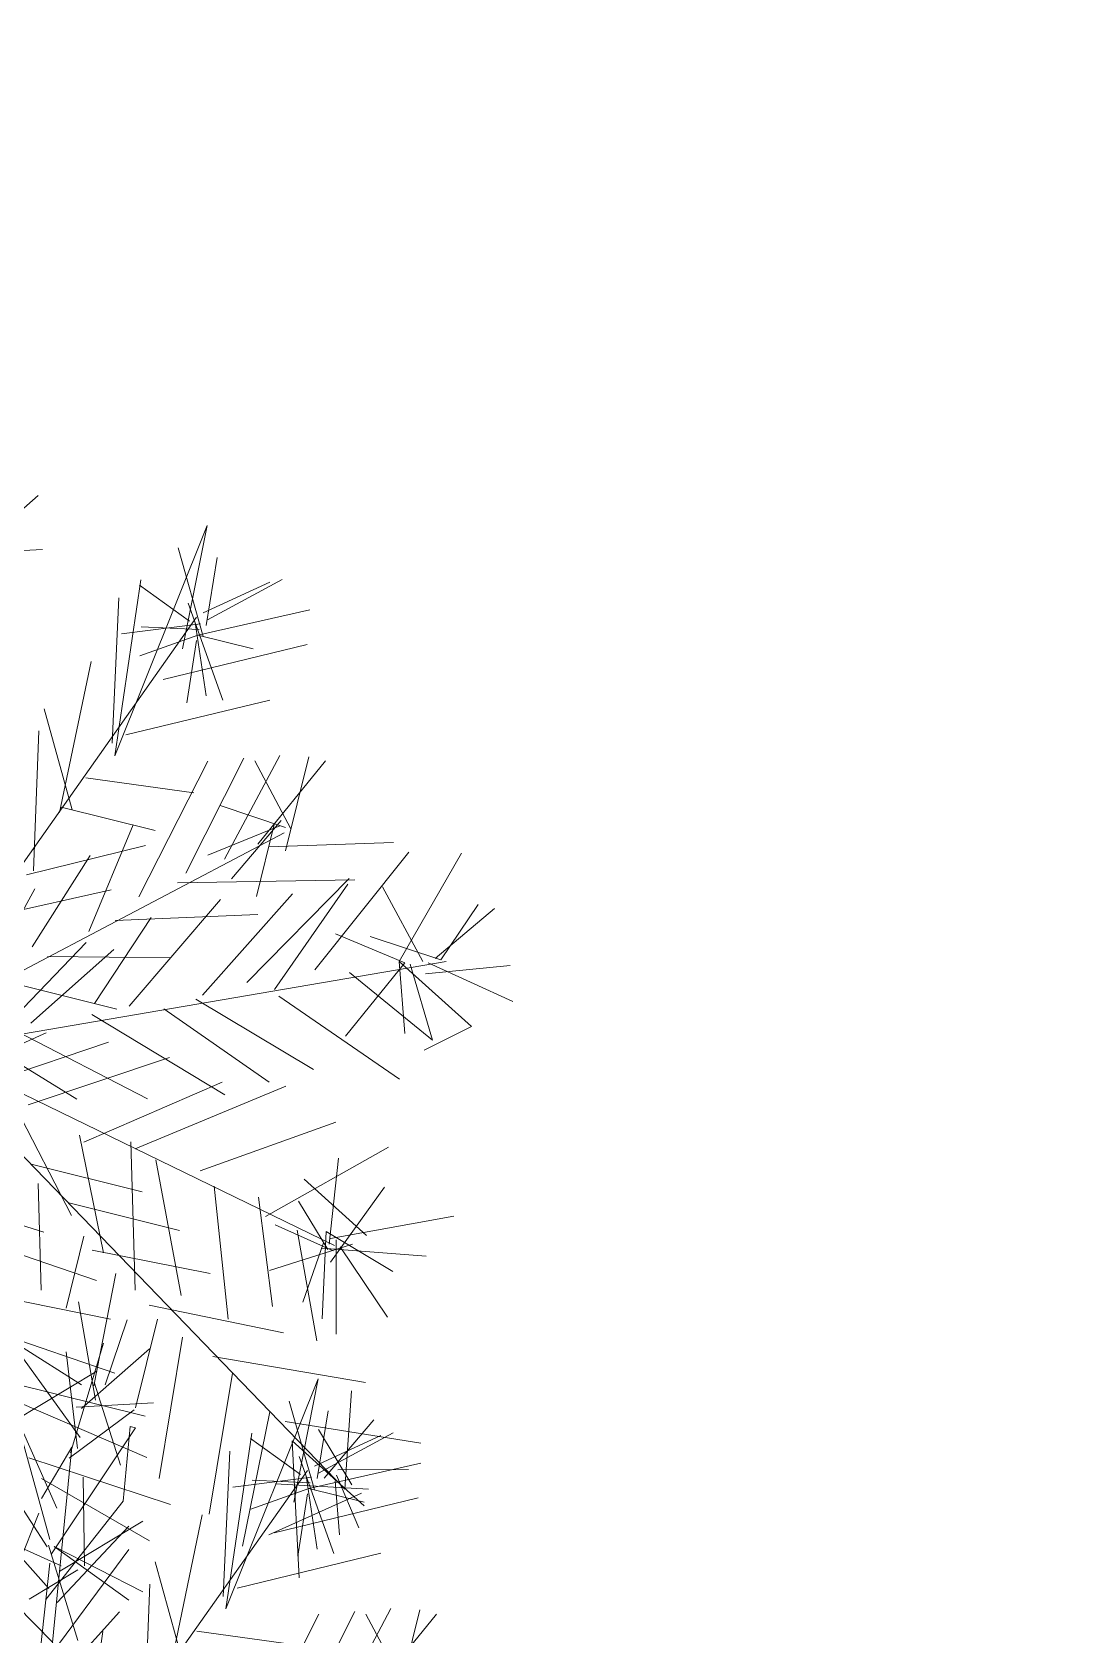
# Model space of a CAD drawing. Header units: millimetres. Extents: x -176651 to 388869, y -469666 to 486614.
# Drawn here: x 247344 to 249634, y 159650 to 163183 of the extents above; entities that cross this region are included whole.
import ezdxf

# ---------------------------------------------------------------- set-up
doc = ezdxf.new("R2010")
doc.units = ezdxf.units.MM
doc.layers.add('A- FURNITURE', color=252, linetype='Continuous', lineweight=0)
doc.layers.add('ad-Road', color=8, linetype='Continuous')
doc.layers.add('ad-Road Hatch', color=8, linetype='Continuous')

# ---------------------------------------------------------------- blocks, each defined once
blk = doc.blocks.new('A$C4fb60e89')
at = {"layer": 'ad-Road Hatch', "ltscale": 5, "transparency": 33554687}
h = blk.add_hatch(dxfattribs=at)
h.set_pattern_fill('AR-HBONE', color=256, scale=15)
h.set_pattern_definition([(45, (-193247.7, -428758.8), (0, 2155.2615), [4572, -1524]), (135, (-192170.1, -427681.1), (2e-13, 2155.2615), [4572, -1524])])
h.paths.add_polyline_path([(175594.5, -250241), (169177.9, -249341.1), (167473.5, -249057.1), (167473.5, -138693.9), (101313.5, -138693.9), (101313.5, -199953.9), (101307.7, -237994.6), (101040.4, -268291), (101007.7, -280967.7), (101066.4, -293683.6), (101242.5, -311127.2), (100909.9, -319343.6), (100949.1, -333937.5), (100668.7, -366959.6), (100727.3, -390982.9), (100668.7, -404585.6), (100538.2, -420418.5), (100466.5, -428758.8), (92426.2, -427265.5), (92163.5, -427209.5), (92163.5, -321453.9), (24803.5, -321453.9), (24803.5, -412960.5), (15653.5, -411028.6), (15653.5, -321452.2), (-19535.1, -321452.2), (-34427.5, -319476.7), (-65207.4, -315394.6), (-171770.1, -301268.1), (-185853.9, -298333.1), (-193247.7, -296831.5), (-193244, -292907.6), (-191913.8, -285219.4), (-191838.8, -284678.8), (-183397.4, -286393.2), (-169722.9, -289242.8), (-53141.2, -304697.5), (-18730.1, -309262.2), (15653.3, -309262.2), (15653.5, 703.4), (24803.5, 1114.6), (24803.5, -129543.9), (92163.5, -129543.9), (92163.5, 15133.3), (101313.5, 17712.8), (101313.5, -129543.9), (167473.5, -129543.9), (167473.5, 35551.6), (175738, 37855), (175848.8, 28595.3), (175835.8, 25947.4), (175777.1, 14040.5), (175855.3, 2315.8), (175659.7, -18036.1), (175731.4, -34038.6), (175718.4, -46839.2), (175672.7, -63402.4), (175816.2, -82071.9), (175542.3, -106356), (175490.2, -124640.8), (175574.9, -145018.8), (175731.4, -168892), (175796.6, -181268.8), (175796.6, -192667.4), (175744.5, -208200.3), (175829.2, -223276.8), (175887.9, -234871.1)])
h.paths.add_polyline_path([(24803.5, -309263.9), (92163.5, -309263.9), (92163.5, -138693.9), (24803.5, -138693.9)], flags=16)
blk = doc.blocks.new('TJRYJR6J')
at = {"color": 240, "true_color": 0xed1f24, "transparency": 33554546}
for p, q in [((213545.3398, 1920194.953), (213545.697, 1920195.1285)), ((213545.3178, 1920194.9652), (213545.6527, 1920194.8939)), ((213546.381, 1920194.8049), (213545.7223, 1920193.9331)), ((213546.1334, 1920194.309), (213546.381, 1920194.8049)), ((213546.2318, 1920194.744), (213546.2361, 1920194.3382)), ((213545.7223, 1920193.9331), (213546.0361, 1920194.6514)), ((213546.2607, 1920194.3822), (213546.3857, 1920194.6583)), ((213545.9212, 1920194.6002), (213545.7248, 1920193.9893)), ((213546.1947, 1920194.4189), (213546.0239, 1920194.6294)), ((213546.2387, 1920194.3944), (213545.8916, 1920194.4438)), ((213546.2264, 1920194.3725), (213545.9821, 1920194.451)), ((213546.2095, 1920194.4971), (213546.2455, 1920194.0449)), ((213546.2632, 1920194.4384), (213546.581, 1920194.4918)), ((213546.2729, 1920194.4042), (213546.6372, 1920194.4892)), ((213544.626, 1920193.1034), (213546.2289, 1920194.4287)), ((213545.4214, 1920193.7551), (213545.7302, 1920194.3609)), ((213546.2167, 1920194.4067), (213546.1796, 1920194.0816)), ((213546.2142, 1920194.3505), (213545.9428, 1920194.3288)), ((213546.2019, 1920194.3285), (213546.0891, 1920194.0744)), ((213546.2142, 1920194.3505), (213546.7201, 1920194.3278)), ((213546.2142, 1920194.3505), (213546.434, 1920194.228)), ((213545.4776, 1920193.7525), (213545.4757, 1920194.2146)), ((213546.6686, 1920194.1836), (213546.016, 1920194.2016)), ((213545.4267, 1920194.1266), (213545.2426, 1920193.5377)), ((213545.7933, 1920194.0088), (213546.4459, 1920193.9908)), ((213546.0153, 1920193.6834), (213545.5731, 1920193.8722)), ((213546.1108, 1920193.803), (213545.6603, 1920193.305)), ((213545.4336, 1920193.777), (213545.8073, 1920193.5688)), ((213545.8877, 1920193.3511), (213546.2672, 1920193.7735)), ((213546.0686, 1920193.3655), (213546.4236, 1920193.744)), ((213546.3865, 1920193.4189), (213546.3111, 1920193.749)), ((213546.0153, 1920193.6834), (213546.0153, 1920193.6834)), ((213546.2276, 1920193.3922), (213546.6117, 1920193.6679)), ((213546.3375, 1920193.331), (213546.5458, 1920193.7047)), ((213545.4084, 1920193.2148), (213545.7194, 1920193.6178)), ((213546.3645, 1920193.4311), (213546.1129, 1920193.6001)), ((213545.5017, 1920193.5374), (213545.1493, 1920193.2152)), ((213545.2084, 1920193.528), (213545.7486, 1920193.5151)), ((213544.8851, 1920193.1031), (213545.2278, 1920193.4595)), ((213546.3425, 1920193.4434), (213546.0027, 1920193.4023)), ((213546.3548, 1920193.4654), (213546.0758, 1920193.2751)), ((213546.3205, 1920193.4556), (213546.1613, 1920193.1698)), ((213544.5428, 1920193.0058), (213546.3523, 1920193.4092)), ((213544.932, 1920193.3939), (213545.5504, 1920193.3662)), ((213545.8412, 1920193.3194), (213546.5988, 1920193.1277)), ((213546.2715, 1920193.3677), (213546.8067, 1920193.2423)), ((213545.5331, 1920193.2318), (213546.1465, 1920193.0916)), ((213544.9093, 1920192.8879), (213545.3839, 1920193.1709)), ((213545.3493, 1920192.902), (213545.6895, 1920193.2023)), ((213545.4935, 1920192.8505), (213546.0049, 1920193.1994)), ((213546.3245, 1920192.7907), (213546.8604, 1920193.1836)), ((213544.9096, 1920193.1471), (213545.4373, 1920192.853)), ((213545.056, 1920192.8926), (213545.4938, 1920193.1096)), ((213545.203, 1920193.1565), (213545.7259, 1920193.0091)), ((213545.8186, 1920192.8134), (213546.3177, 1920193.1403)), ((213546.0215, 1920192.8156), (213546.5768, 1920193.14)), ((213546.5645, 1920193.118), (213546.1314, 1920192.7543)), ((213546.6936, 1920192.7291), (213547.0828, 1920193.1173)), ((213546.7087, 1920193.0665), (213546.7938, 1920192.7021)), ((213544.5403, 1920192.9495), (213546.0907, 1920191.5957)), ((213544.4595, 1920192.9081), (213546.894, 1920192.6751)), ((213544.528, 1920192.9276), (213544.5397, 1920190.6737)), ((213545.8522, 1920190.5473), (213544.55, 1920192.9153)), ((213544.7651, 1920192.9395), (213545.163, 1920192.516)), ((213546.7156, 1920192.7169), (213546.4543, 1920192.9201)), ((213546.872, 1920192.6873), (213547.0947, 1920192.8802)), ((213544.6671, 1920192.7636), (213545.1097, 1920192.8339)), ((213544.9875, 1920192.8732), (213545.4636, 1920192.435)), ((213545.3248, 1920192.8581), (213545.7984, 1920192.3636)), ((213546.872, 1920192.6873), (213546.5984, 1920192.8686)), ((213546.85, 1920192.6996), (213547.1606, 1920192.8434)), ((213545.6376, 1920192.799), (213546.0013, 1920192.3658)), ((213545.7843, 1920192.8037), (213546.2042, 1920192.368)), ((213546.4687, 1920192.7392), (213546.7444, 1920192.3551)), ((213544.7086, 1920192.6829), (213545.3638, 1920192.7211)), ((213546.1411, 1920192.7201), (213546.5585, 1920192.2282)), ((213546.3779, 1920192.4729), (213546.7156, 1920192.7169)), ((213546.6936, 1920192.7291), (213546.6345, 1920192.4163)), ((213546.6936, 1920192.7291), (213546.9253, 1920192.3695)), ((213546.7375, 1920192.7046), (213546.7444, 1920192.3551)), ((213546.8158, 1920192.6899), (213547.1307, 1920192.4279)), ((213546.7912, 1920192.6459), (213547.1603, 1920192.5843)), ((213544.8942, 1920192.5506), (213545.0059, 1920192.0274)), ((213544.9504, 1920192.5481), (213545.6056, 1920192.5863)), ((213545.8009, 1920192.4199), (213545.1432, 1920192.3254)), ((213545.1335, 1920192.3596), (213545.0986, 1920191.8317)), ((213545.3533, 1920192.2371), (213546.0673, 1920192.3291)), ((213546.9253, 1920192.3695), (213546.6979, 1920192.3233)), ((213544.8938, 1920192.2915), (213545.3335, 1920192.0465)), ((213545.3436, 1920192.2714), (213545.1912, 1920191.636)), ((213544.5295, 1920192.2064), (213544.869, 1920191.9884)), ((213544.7904, 1920191.7441), (213544.9011, 1920192.2011)), ((213545.429, 1920192.1661), (213545.3793, 1920191.56)), ((213545.6049, 1920192.0681), (213546.2381, 1920192.1186)), ((213544.5562, 1920192.0475), (213545.0373, 1920191.7217)), ((213545.0085, 1920192.0836), (213545.4481, 1920191.8385)), ((213545.6463, 1920191.9874), (213545.5527, 1920191.4057)), ((213546.0687, 1920191.6079), (213546.2085, 1920191.9622)), ((213544.8759, 1920191.6389), (213545.0351, 1920191.9246)), ((213545.8222, 1920191.8894), (213545.7556, 1920191.4079)), ((213545.8294, 1920191.7989), (213546.4334, 1920191.9521)), ((213546.2374, 1920191.6004), (213546.0374, 1920191.9135)), ((213545.0546, 1920191.8562), (213545.5285, 1920191.6209)), ((213546.0565, 1920191.5859), (213545.9884, 1920191.8256)), ((213544.5338, 1920191.8006), (213545.0517, 1920191.5408)), ((213545.8612, 1920191.7524), (213546.0785, 1920191.5737)), ((213546.054, 1920191.5297), (213546.3697, 1920191.786)), ((213544.9047, 1920191.277), (213545.1278, 1920191.729)), ((213545.9491, 1920191.7034), (213545.9044, 1920191.2097)), ((213544.5263, 1920191.632), (213545.0074, 1920191.3062)), ((213546.0468, 1920191.6202), (213545.89, 1920191.3906)), ((213546.0713, 1920191.6642), (213545.9534, 1920191.2976)), ((213546.103, 1920191.6177), (213545.9949, 1920191.2169)), ((213546.308, 1920191.4169), (213546.0713, 1920191.6642)), ((213546.081, 1920191.6299), (213546.6309, 1920191.5827)), ((213545.2327, 1920191.5553), (213545.7725, 1920191.2832)), ((213546.1689, 1920191.5809), (213545.7851, 1920191.5643)), ((213546.0345, 1920191.5982), (213546.467, 1920191.4436)), ((213546.1127, 1920191.5834), (213546.232, 1920191.2288)), ((213545.2521, 1920191.4868), (213545.0561, 1920191.135)), ((213544.5602, 1920191.3826), (213545.0878, 1920191.0886)), ((213545.0752, 1920190.8075), (213545.3375, 1920191.3816)), ((213544.5674, 1920191.2921), (213545.046, 1920190.9102)), ((213545.4449, 1920191.2641), (213546.063, 1920190.9773)), ((213545.5084, 1920191.1711), (213545.246, 1920190.597)), ((213544.5451, 1920191.0453), (213545.0922, 1920190.6828)), ((213544.9624, 1920190.5534), (213544.5743, 1920190.9426)), ((213544.6568, 1920190.522), (213544.7527, 1920190.9008)), ((213545.623, 1920190.9632), (213545.3509, 1920190.4233)), ((213545.6767, 1920190.9044), (213546.2288, 1920190.6544)), ((213545.8522, 1920190.5473), (213545.9945, 1920190.9578)), ((213545.8865, 1920190.557), (213545.8086, 1920190.8309)), ((213544.5227, 1920190.7984), (213544.1873, 1920190.3515)), ((213545.6839, 1920190.814), (213545.556, 1920190.2226)), ((213545.6839, 1920190.814), (213545.9157, 1920190.4543)), ((213545.7765, 1920190.6183), (213546.0555, 1920190.8086)), ((213544.5566, 1920190.549), (213544.3393, 1920190.7278)), ((213544.5274, 1920190.6517), (213544.5415, 1920190.2117)), ((213544.5444, 1920190.527), (213544.9552, 1920190.6438)), ((213544.5494, 1920190.6395), (213544.8741, 1920190.3433)), ((213544.5494, 1920190.6395), (213544.8057, 1920190.3238)), ((213545.9524, 1920190.5203), (213545.5639, 1920190.6504)), ((213545.8328, 1920190.6158), (213545.8666, 1920190.3664)), ((213545.845, 1920190.6378), (213546.1456, 1920190.5567)), ((213544.5127, 1920190.5735), (213544.3729, 1920190.2193)), ((213545.8205, 1920190.5938), (213545.7762, 1920190.3592)), ((213544.6226, 1920190.5123), (213544.3829, 1920190.4441)), ((213545.9182, 1920190.5106), (213545.4756, 1920190.4402))]:
    blk.add_line(p, q, dxfattribs=at)
blk = doc.blocks.new('WEE')
at = {"color": 85, "true_color": 0x58ba48, "transparency": 33554546}
for p, q in [((260796.7322, 1945652.4621, 129.9135), (260796.7533, 1945652.6809, 129.9135)), ((260796.6783, 1945652.3913, 129.9135), (260796.6028, 1945652.5918, 129.9135)), ((260796.7115, 1945652.5025, 129.9135), (260796.6041, 1945652.62, 129.9135)), ((260796.7616, 1945652.489, 129.9135), (260796.8461, 1945652.6147, 129.9135)), ((260796.6489, 1945652.3644, 129.9135), (260796.7825, 1945652.5782, 129.9135)), ((260796.6661, 1945652.3693, 129.9135), (260796.6981, 1945652.5819, 129.9135)), ((260796.5441, 1945652.5381, 129.9135), (260796.5877, 1945652.2545, 129.9135)), ((260796.7518, 1945652.5232, 129.9135), (260796.5464, 1945652.4648, 129.9135)), ((260796.6979, 1945652.4524, 129.9135), (260796.8765, 1945652.5401, 129.9135)), ((260796.7396, 1945652.5012, 129.9135), (260796.7479, 1945652.3093, 129.9135)), ((260796.687, 1945652.4585, 129.9135), (260796.8544, 1945652.4228, 129.9135)), ((260796.5448, 1945652.1776, 129.9135), (260796.4608, 1945652.4405, 129.9135)), ((260796.6428, 1945652.3535, 129.9135), (260796.8091, 1945652.4192, 129.9135)), ((260796.5497, 1945652.1605, 129.9135), (260796.8017, 1945652.3801, 129.9135)), ((260796.7908, 1945652.3863, 129.9135), (260796.7331, 1945652.2311, 129.9135)), ((260796.8017, 1945652.3801, 129.9135), (260796.7908, 1945652.3863, 129.9135)), ((260797.2185, 1945652.3784, 129.9135), (260796.8892, 1945651.9425, 129.9135)), ((260797.0948, 1945652.1304, 129.9135), (260797.2185, 1945652.3784, 129.9135)), ((260796.3104, 1945651.4727, 129.9135), (260796.6551, 1945652.3754, 129.9135)), ((260796.5239, 1945652.0884, 129.9135), (260796.3947, 1945652.3477, 129.9135)), ((260796.6551, 1945652.3754, 129.9135), (260796.5608, 1945652.2839, 129.9135)), ((260797.1439, 1945652.3479, 129.9135), (260797.1461, 1945652.145, 129.9135)), ((260796.8892, 1945651.9425, 129.9135), (260797.0461, 1945652.3016, 129.9135)), ((260796.9886, 1945652.276, 129.9135), (260796.8904, 1945651.9706, 129.9135)), ((260797.1254, 1945652.1854, 129.9135), (260797.04, 1945652.2906, 129.9135)), ((260797.1584, 1945652.167, 129.9135), (260797.2209, 1945652.305, 129.9135)), ((260796.5017, 1945651.9711, 129.9135), (260796.3713, 1945652.2023, 129.9135)), ((260796.7331, 1945652.2311, 129.9135), (260796.5117, 1945652.0664, 129.9135)), ((260797.1412, 1945652.1621, 129.9135), (260797.0191, 1945652.2014, 129.9135)), ((260797.1328, 1945652.2245, 129.9135), (260797.1508, 1945651.9983, 129.9135)), ((260797.1596, 1945652.1951, 129.9135), (260797.3185, 1945652.2218, 129.9135)), ((260797.1645, 1945652.178, 129.9135), (260797.3467, 1945652.2205, 129.9135)), ((260796.341, 1945651.5276, 129.9135), (260797.1425, 1945652.1902, 129.9135)), ((260796.5336, 1945652.0541, 129.9135), (260796.7306, 1945652.1749, 129.9135)), ((260797.1474, 1945652.1731, 129.9135), (260796.9738, 1945652.1978, 129.9135)), ((260797.1364, 1945652.1792, 129.9135), (260797.1178, 1945652.0167, 129.9135)), ((260796.7387, 1945651.8534, 129.9135), (260796.8931, 1945652.1563, 129.9135)), ((260797.1351, 1945652.1511, 129.9135), (260796.9994, 1945652.1403, 129.9135)), ((260797.129, 1945652.1401, 129.9135), (260797.0726, 1945652.0131, 129.9135)), ((260797.1351, 1945652.1511, 129.9135), (260797.3881, 1945652.1398, 129.9135)), ((260797.1351, 1945652.1511, 129.9135), (260797.245, 1945652.0899, 129.9135)), ((260796.7171, 1945652.1248, 129.9135), (260796.4601, 1945651.9222, 129.9135)), ((260796.7668, 1945651.8522, 129.9135), (260796.7659, 1945652.0832, 129.9135)), ((260797.3623, 1945652.0677, 129.9135), (260797.036, 1945652.0767, 129.9135)), ((260796.7414, 1945652.0392, 129.9135), (260796.6493, 1945651.7448, 129.9135)), ((260796.4809, 1945651.8819, 129.9135), (260796.6607, 1945651.9978, 129.9135)), ((260796.4756, 1945651.6399, 129.9135), (260796.6142, 1945651.966, 129.9135)), ((260796.9247, 1945651.9803, 129.9135), (260797.251, 1945651.9713, 129.9135)), ((260797.0357, 1945651.8176, 129.9135), (260796.8146, 1945651.912, 129.9135)), ((260797.0834, 1945651.8774, 129.9135), (260796.8582, 1945651.6284, 129.9135)), ((260796.9719, 1945651.6514, 129.9135), (260797.1616, 1945651.8626, 129.9135)), ((260797.0623, 1945651.6587, 129.9135), (260797.2398, 1945651.8479, 129.9135)), ((260797.2213, 1945651.6853, 129.9135), (260797.1836, 1945651.8504, 129.9135)), ((260797.1968, 1945651.6414, 129.9135), (260797.3009, 1945651.8282, 129.9135)), ((260797.1418, 1945651.672, 129.9135), (260797.3339, 1945651.8099, 129.9135))]:
    blk.add_line(p, q, dxfattribs=at)
blk = doc.blocks.new('zw$1761')
at = {"xscale": 19.68562427023985, "yscale": 19.68562427023985, "zscale": 19.68562427023985, "rotation": 15.20137085992779}
blk.add_blockref('TJRYJR6J', (5857918.31, -37578290.28, -632.07), dxfattribs=at)
at = {"color": 6, "xscale": 39.3712485404797, "yscale": 39.3712485404797, "zscale": 39.3712485404797, "rotation": 15.20137085992779}
blk.add_blockref('WEE', (10180491.17, -76613288.5, -6392.45), dxfattribs=at)

msp = doc.modelspace()

# ---------------------------------------------------------------- block references
at = {"layer": 'ad-Road', "ltscale": 5}
msp.add_blockref('A$C4fb60e89', (191838.8, 428758.8), dxfattribs=at)

# ---------------------------------------------------------------- next in the draw order: block references
at = {"layer": 'A- FURNITURE', "color": 6, "xscale": 25.39807961885639, "yscale": 25.39807961885639, "zscale": 25.39807961885639}
msp.add_blockref('zw$1761', (173126.7, 121263.1), dxfattribs=at)

doc.saveas('drawing.dxf')
